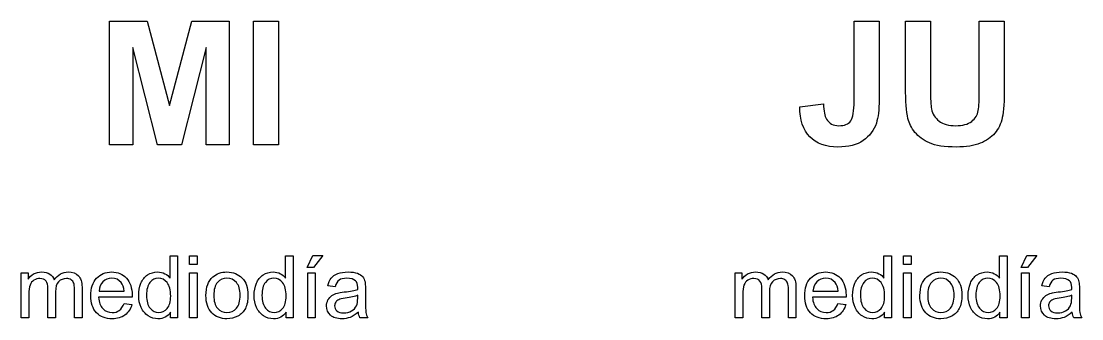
# Model space of a CAD drawing. Header units: millimetres. Extents: x 5 to 740, y 5 to 477.
# Drawn here: x 81.04 to 130.06, y 234.95 to 248.73 of the extents above; entities that cross this region are included whole.
import ezdxf

# ---------------------------------------------------------------- set-up
doc = ezdxf.new("R2010")
doc.units = ezdxf.units.MM
doc.layers.get('0').update_dxf_attribs({"linetype": 'CONTINUOUS'})

msp = doc.modelspace()

# ---------------------------------------------------------------- linework, layer by layer
at = {"color": 7}
for points in [[(85.123047, 243), (85.123047, 248.72656), (86.853516, 248.72656), (87.892578, 244.82031), (88.919922, 248.72656), (90.654297, 248.72656), (90.654297, 243), (89.580078, 243), (89.580078, 247.50781), (88.443359, 243), (87.330078, 243), (86.197266, 247.50781), (86.197266, 243)], [(91.767578, 243), (91.767578, 248.72656), (92.923828, 248.72656), (92.923828, 243)], [(88.819336, 237.45898), (88.819336, 237.86328), (89.170898, 237.86328), (89.170898, 237.45898)], [(94.26074, 237.33203), (94.520506, 237.87891), (94.981443, 237.87891), (94.551756, 237.33203)], [(121.81934, 237.45898), (121.81934, 237.86328), (122.1709, 237.86328), (122.1709, 237.45898)], [(127.26072, 237.33203), (127.52049, 237.87891), (127.98143, 237.87891), (127.55174, 237.33203)], [(88.819336, 235), (88.819336, 237.07422), (89.170898, 237.07422), (89.170898, 235)], [(94.27832, 235), (94.27832, 237.07422), (94.629883, 237.07422), (94.629883, 235)], [(121.81934, 235), (121.81934, 237.07422), (122.1709, 237.07422), (122.1709, 235)], [(127.27832, 235), (127.27832, 237.07422), (127.62988, 237.07422), (127.62988, 235)], [(84.633789, 236.23633)], [(86.827148, 236.03516)], [(89.575195, 236.03711)], [(89.936523, 236.03711)], [(92.165039, 236.03516)], [(117.63379, 236.23633)], [(119.82715, 236.03516)], [(122.5752, 236.03711)], [(122.93652, 236.03711)], [(125.16504, 236.03516)], [(85.788039, 235.66804)], [(118.78805, 235.66804)], [(96.62012, 235.2558)], [(129.6202, 235.2558)]]:
    msp.add_lwpolyline(points, close=True, dxfattribs=at)
for points in [[(119.53516, 248.72656), (120.6875, 248.72656), (120.6875, 245.10156)], [(119.53516, 245.02734), (119.53516, 248.72656)], [(121.91016, 248.72656), (123.06641, 248.72656), (123.06641, 245.625)], [(121.91026, 245.67188), (121.91016, 248.72656)], [(125.32036, 245.55859), (125.32036, 248.72656), (126.47661, 248.72656), (126.47661, 245.71875)], [(117.02344, 244.76953), (118.11328, 244.89453)], [(87.915039, 236.83591), (87.915039, 237.86325), (88.264648, 237.86325), (88.264648, 235), (87.938477, 235)], [(93.25293, 236.83591), (93.25293, 237.86325), (93.602539, 237.86325), (93.602539, 235), (93.276367, 235)], [(120.91504, 236.83591), (120.91504, 237.86325), (121.26465, 237.86325), (121.26465, 235), (120.93848, 235)], [(126.25293, 236.83591), (126.25293, 237.86325), (126.60254, 237.86325), (126.60254, 235), (126.27637, 235)], [(81.036133, 235), (81.036133, 237.07422), (81.350586, 237.07422), (81.350586, 236.7832)], [(114.03613, 235), (114.03613, 237.07422), (114.35059, 237.07422), (114.35059, 236.7832)], [(82.620113, 236.20504), (82.620113, 235), (82.268551, 235), (82.268551, 236.34766)], [(83.84668, 236.42378), (83.84668, 235), (83.49707, 235), (83.49707, 236.30664)], [(95.551803, 236.43547), (95.208053, 236.48237)], [(96.946336, 236.33783), (96.946336, 235.86908)], [(115.62008, 236.20504), (115.62008, 235), (115.26851, 235), (115.26851, 236.34766)], [(116.84668, 236.42378), (116.84668, 235), (116.49707, 235), (116.49707, 236.30664)], [(128.55184, 236.43547), (128.20809, 236.48237)], [(129.94639, 236.33783), (129.94639, 235.86908)], [(81.38769, 236.0762), (81.38769, 235), (81.036133, 235)], [(86.161086, 235.94734), (84.614211, 235.94734)], [(84.633789, 236.23633), (85.791992, 236.23633)], [(96.590813, 235.91218), (96.590815, 236.04102)], [(114.38773, 236.0762), (114.38773, 235), (114.03613, 235)], [(119.16109, 235.94734), (117.61422, 235.94734)], [(117.63379, 236.23633), (118.79199, 236.23633)], [(129.59079, 235.91218), (129.5908, 236.04102)], [(85.788086, 235.66797), (86.151367, 235.62307)], [(118.78809, 235.66797), (119.15137, 235.62307)], [(87.938477, 235), (87.938477, 235.26172)], [(93.276367, 235), (93.276367, 235.26172)], [(97.057656, 234.99994), (96.69043, 234.99994)], [(120.93848, 235), (120.93848, 235.26172)], [(126.27637, 235), (126.27637, 235.26172)], [(130.05769, 234.99994), (129.6905, 234.99994)]]:
    msp.add_lwpolyline(points, dxfattribs=at)
for points in [[(122.02354, 244.21875), (121.94802, 244.546877), (121.91026, 245.031253), (121.91026, 245.67188)], [(123.06641, 245.625), (123.06641, 245.132813), (123.080743, 244.813803), (123.10941, 244.66797)], [(126.47661, 245.71875), (126.47661, 245.03125), (126.445377, 244.545573), (126.38291, 244.26172)], [(125.26956, 244.58594), (125.303427, 244.781253), (125.32036, 245.10547), (125.32036, 245.55859)], [(117.48438, 243.375), (117.179687, 243.692707), (117.02604, 244.15755), (117.02344, 244.76953)], [(118.11328, 244.89453), (118.12628, 244.566403), (118.174457, 244.334633), (118.25781, 244.19922)], [(119.375, 244.10938), (119.481773, 244.257813), (119.53516, 244.5638), (119.53516, 245.02734)], [(120.6875, 245.10156), (120.6875, 244.627607), (120.645833, 244.263023), (120.5625, 244.00781)], [(123.10941, 244.66797), (123.158877, 244.433597), (123.276063, 244.244793), (123.46097, 244.10156)], [(118.25781, 244.19922), (118.38281, 243.993493), (118.572917, 243.89063), (118.82813, 243.89063)], [(122.34776, 243.58203), (122.183693, 243.785157), (122.07562, 243.997397), (122.02354, 244.21875)], [(124.96878, 244.08984), (125.135447, 244.22526), (125.235707, 244.390627), (125.26956, 244.58594)], [(126.38291, 244.26172), (126.320443, 243.977867), (126.20456, 243.738283), (126.03526, 243.54297)], [(118.82813, 243.89063), (119.085937, 243.89063), (119.268227, 243.963547), (119.375, 244.10938)], [(120.5625, 244.00781), (120.45052, 243.674477), (120.247397, 243.40625), (119.95313, 243.20313)], [(123.46097, 244.10156), (123.64847, 243.96094), (123.903677, 243.89063), (124.22659, 243.89063)], [(124.22659, 243.89063), (124.554717, 243.89063), (124.802113, 243.957033), (124.96878, 244.08984)], [(118.78906, 242.90234), (118.22396, 242.90234), (117.789067, 243.059893), (117.48438, 243.375)], [(119.95313, 243.20313), (119.658857, 243.002603), (119.270833, 242.90234), (118.78906, 242.90234)], [(123.01573, 243.08984), (122.734477, 243.217447), (122.51182, 243.38151), (122.34776, 243.58203)], [(126.03526, 243.54297), (125.868593, 243.347657), (125.644633, 243.191407), (125.36338, 243.07422)], [(124.26182, 242.90234), (123.714947, 242.90234), (123.299583, 242.96484), (123.01573, 243.08984)], [(125.36338, 243.07422), (125.082133, 242.959633), (124.714947, 242.90234), (124.26182, 242.90234)], [(81.350586, 236.7832), (81.415693, 236.884767), (81.502281, 236.966147), (81.610352, 237.02734)], [(81.610352, 237.02734), (81.718425, 237.089807), (81.841471, 237.12104), (81.979492, 237.12104)], [(81.901361, 236.81641), (81.802403, 236.81641), (81.710606, 236.790377), (81.625971, 236.73831)], [(82.182611, 236.69922), (82.125318, 236.777347), (82.031568, 236.81641), (81.901361, 236.81641)], [(81.979492, 237.12104), (82.133138, 237.12104), (82.258789, 237.08914), (82.356445, 237.02534)], [(82.356445, 237.02534), (82.455404, 236.96154), (82.525065, 236.872347), (82.56543, 236.75776)], [(82.56543, 236.75776), (82.729492, 236.999947), (82.943034, 237.12104), (83.206055, 237.12104)], [(83.127926, 236.81637), (82.982093, 236.81637), (82.860999, 236.76754), (82.764644, 236.66988)], [(83.338863, 236.75977), (83.27897, 236.797503), (83.208657, 236.81637), (83.127926, 236.81637)], [(83.206055, 237.12104), (83.411784, 237.12104), (83.569987, 237.06375), (83.680664, 236.94917)], [(83.680664, 236.94917), (83.791341, 236.83589), (83.84668, 236.66076), (83.84668, 236.42378)], [(84.250977, 236.01955), (84.250977, 236.36851), (84.340821, 236.639343), (84.520508, 236.83205)], [(84.520508, 236.83205), (84.700195, 237.024757), (84.933268, 237.12111), (85.219727, 237.12111)], [(85.223633, 236.83203), (85.062174, 236.83203), (84.926107, 236.777993), (84.81543, 236.66992)], [(85.219727, 237.12111), (85.49707, 237.12111), (85.723633, 237.02671), (85.899414, 236.83791)], [(85.65918, 236.62891), (85.547201, 236.764323), (85.402018, 236.83203), (85.223633, 236.83203)], [(85.899414, 236.83791), (86.075195, 236.64911), (86.163086, 236.383487), (86.163086, 236.04104)], [(86.569336, 236.59766), (86.638347, 236.766927), (86.741862, 236.896483), (86.879883, 236.98633)], [(86.879883, 236.98633), (87.017904, 237.07617), (87.1722, 237.12109), (87.342773, 237.12109)], [(87.375977, 236.83008), (87.219727, 236.83008), (87.088867, 236.766277), (86.983398, 236.63867)], [(87.342773, 237.12109), (87.467773, 237.12109), (87.579101, 237.09439), (87.676758, 237.04099)], [(87.780273, 236.63086), (87.670898, 236.763673), (87.536133, 236.83008), (87.375977, 236.83008)], [(87.676758, 237.04099), (87.774414, 236.988923), (87.853841, 236.920563), (87.915039, 236.83591)], [(89.575195, 236.03711), (89.575195, 236.421223), (89.681966, 236.70573), (89.895508, 236.89063)], [(89.895508, 236.89063), (90.073893, 237.04427), (90.291341, 237.12109), (90.547852, 237.12109)], [(90.547852, 236.83008), (90.372071, 236.83008), (90.226237, 236.764323), (90.110352, 236.63281)], [(90.547852, 237.12109), (90.833008, 237.12109), (91.066081, 237.02734), (91.24707, 236.83984)], [(90.981445, 236.63086), (90.86556, 236.763673), (90.721029, 236.83008), (90.547852, 236.83008)], [(91.24707, 236.83984), (91.42806, 236.653647), (91.518555, 236.395837), (91.518555, 236.06641)], [(91.907227, 236.59766), (91.976237, 236.766927), (92.079752, 236.896483), (92.217773, 236.98633)], [(92.217773, 236.98633), (92.355794, 237.07617), (92.510091, 237.12109), (92.680664, 237.12109)], [(92.713867, 236.83008), (92.557617, 236.83008), (92.426758, 236.766277), (92.321289, 236.63867)], [(92.680664, 237.12109), (92.805664, 237.12109), (92.916992, 237.09439), (93.014648, 237.04099)], [(93.118164, 236.63086), (93.008789, 236.763673), (92.874024, 236.83008), (92.713867, 236.83008)], [(93.014648, 237.04099), (93.112305, 236.988923), (93.191732, 236.920563), (93.25293, 236.83591)], [(95.208053, 236.48237), (95.2393, 236.62951), (95.290732, 236.748), (95.36235, 236.83784)], [(95.36235, 236.83784), (95.433965, 236.928987), (95.53748, 236.99865), (95.672897, 237.04683)], [(95.672897, 237.04683), (95.808314, 237.096297), (95.965215, 237.12103), (96.1436, 237.12103)], [(96.092818, 236.83001), (95.927454, 236.83001), (95.805058, 236.80071), (95.725631, 236.74211)], [(96.493209, 236.71087), (96.403365, 236.790297), (96.269901, 236.83001), (96.092818, 236.83001)], [(96.1436, 237.12103), (96.320683, 237.12103), (96.464563, 237.100197), (96.57524, 237.05853)], [(96.57524, 237.05853), (96.685917, 237.016863), (96.767298, 236.96413), (96.819381, 236.90033)], [(96.819381, 236.90033), (96.871468, 236.837863), (96.907926, 236.758437), (96.928756, 236.66205)], [(114.35059, 236.7832), (114.415723, 236.884767), (114.50231, 236.966147), (114.61035, 237.02734)], [(114.61035, 237.02734), (114.718423, 237.089807), (114.84147, 237.12104), (114.97949, 237.12104)], [(114.90136, 236.81641), (114.8024, 236.81641), (114.710603, 236.790377), (114.62597, 236.73831)], [(115.18261, 236.69922), (115.125343, 236.777347), (115.031593, 236.81641), (114.90136, 236.81641)], [(114.97949, 237.12104), (115.133137, 237.12104), (115.25879, 237.08914), (115.35645, 237.02534)], [(115.35645, 237.02534), (115.455403, 236.96154), (115.525063, 236.872347), (115.56543, 236.75776)], [(115.56543, 236.75776), (115.72949, 236.999947), (115.94303, 237.12104), (116.20605, 237.12104)], [(116.12789, 236.81637), (115.982057, 236.81637), (115.860963, 236.76754), (115.76461, 236.66988)], [(116.33883, 236.75977), (116.278963, 236.797503), (116.20865, 236.81637), (116.12789, 236.81637)], [(116.20605, 237.12104), (116.411783, 237.12104), (116.569987, 237.06375), (116.68066, 236.94917)], [(116.68066, 236.94917), (116.79134, 236.83589), (116.84668, 236.66076), (116.84668, 236.42378)], [(117.25098, 236.01955), (117.25098, 236.36851), (117.340823, 236.639343), (117.52051, 236.83205)], [(117.52051, 236.83205), (117.700197, 237.024757), (117.93327, 237.12111), (118.21973, 237.12111)], [(118.22363, 236.83203), (118.062177, 236.83203), (117.92611, 236.777993), (117.81543, 236.66992)], [(118.21973, 237.12111), (118.49707, 237.12111), (118.72363, 237.02671), (118.89941, 236.83791)], [(118.65918, 236.62891), (118.5472, 236.764323), (118.402017, 236.83203), (118.22363, 236.83203)], [(118.89941, 236.83791), (119.075197, 236.64911), (119.16309, 236.383487), (119.16309, 236.04104)], [(119.56934, 236.59766), (119.638347, 236.766927), (119.74186, 236.896483), (119.87988, 236.98633)], [(119.87988, 236.98633), (120.0179, 237.07617), (120.172197, 237.12109), (120.34277, 237.12109)], [(120.37598, 236.83008), (120.219727, 236.83008), (120.088867, 236.766277), (119.9834, 236.63867)], [(120.34277, 237.12109), (120.46777, 237.12109), (120.5791, 237.09439), (120.67676, 237.04099)], [(120.78027, 236.63086), (120.670897, 236.763673), (120.536133, 236.83008), (120.37598, 236.83008)], [(120.67676, 237.04099), (120.774413, 236.988923), (120.85384, 236.920563), (120.91504, 236.83591)], [(122.5752, 236.03711), (122.5752, 236.421223), (122.68197, 236.70573), (122.89551, 236.89063)], [(122.89551, 236.89063), (123.073897, 237.04427), (123.291343, 237.12109), (123.54785, 237.12109)], [(123.54785, 236.83008), (123.37207, 236.83008), (123.226237, 236.764323), (123.11035, 236.63281)], [(123.54785, 237.12109), (123.83301, 237.12109), (124.066083, 237.02734), (124.24707, 236.83984)], [(123.98145, 236.63086), (123.865563, 236.763673), (123.72103, 236.83008), (123.54785, 236.83008)], [(124.24707, 236.83984), (124.428057, 236.653647), (124.51855, 236.395837), (124.51855, 236.06641)], [(124.90723, 236.59766), (124.976237, 236.766927), (125.07975, 236.896483), (125.21777, 236.98633)], [(125.21777, 236.98633), (125.35579, 237.07617), (125.510087, 237.12109), (125.68066, 237.12109)], [(125.71387, 236.83008), (125.557617, 236.83008), (125.426757, 236.766277), (125.32129, 236.63867)], [(125.68066, 237.12109), (125.80566, 237.12109), (125.91699, 237.09439), (126.01465, 237.04099)], [(126.11816, 236.63086), (126.008787, 236.763673), (125.874023, 236.83008), (125.71387, 236.83008)], [(126.01465, 237.04099), (126.112303, 236.988923), (126.19173, 236.920563), (126.25293, 236.83591)], [(128.20809, 236.48237), (128.239357, 236.62951), (128.290787, 236.748), (128.36238, 236.83784)], [(128.36238, 236.83784), (128.434, 236.928987), (128.537517, 236.99865), (128.67293, 237.04683)], [(128.67293, 237.04683), (128.80835, 237.096297), (128.96525, 237.12103), (129.14363, 237.12103)], [(129.09285, 236.83001), (128.92749, 236.83001), (128.805097, 236.80071), (128.72567, 236.74211)], [(129.49324, 236.71087), (129.4034, 236.790297), (129.269937, 236.83001), (129.09285, 236.83001)], [(129.14363, 237.12103), (129.320717, 237.12103), (129.4646, 237.100197), (129.57528, 237.05853)], [(129.57528, 237.05853), (129.685953, 237.016863), (129.767333, 236.96413), (129.81942, 236.90033)], [(129.81942, 236.90033), (129.871487, 236.837863), (129.907943, 236.758437), (129.92879, 236.66205)], [(81.44433, 236.5098), (81.40657, 236.40954), (81.38769, 236.265007), (81.38769, 236.0762)], [(81.625971, 236.73831), (81.542638, 236.686243), (81.482091, 236.610073), (81.44433, 236.5098)], [(82.268551, 236.34766), (82.268551, 236.503907), (82.239904, 236.621093), (82.182611, 236.69922)], [(82.764644, 236.66988), (82.66829, 236.573527), (82.620113, 236.41858), (82.620113, 236.20504)], [(83.46191, 236.60938), (83.439777, 236.671847), (83.398761, 236.721977), (83.338863, 236.75977)], [(83.49707, 236.30664), (83.49707, 236.447267), (83.48535, 236.54818), (83.46191, 236.60938)], [(84.81543, 236.66992), (84.706055, 236.561847), (84.645508, 236.417317), (84.633789, 236.23633)], [(85.791992, 236.23633), (85.776365, 236.41081), (85.732095, 236.54167), (85.65918, 236.62891)], [(86.46582, 236.03516), (86.46582, 236.242187), (86.500325, 236.429687), (86.569336, 236.59766)], [(86.983398, 236.63867), (86.879231, 236.51107), (86.827148, 236.3099), (86.827148, 236.03516)], [(87.944336, 236.00586), (87.944336, 236.289713), (87.889648, 236.498047), (87.780273, 236.63086)], [(90.110352, 236.63281), (89.994466, 236.501303), (89.936523, 236.302737), (89.936523, 236.03711)], [(91.157227, 236.04883), (91.157227, 236.305337), (91.098633, 236.499347), (90.981445, 236.63086)], [(91.803711, 236.03516), (91.803711, 236.242187), (91.838216, 236.429687), (91.907227, 236.59766)], [(92.321289, 236.63867), (92.217122, 236.51107), (92.165039, 236.3099), (92.165039, 236.03516)], [(93.282227, 236.00586), (93.282227, 236.289713), (93.227539, 236.498047), (93.118164, 236.63086)], [(95.725631, 236.74211), (95.647506, 236.684843), (95.589563, 236.58263), (95.551803, 236.43547)], [(95.963866, 236.19523), (96.24772, 236.229097), (96.456704, 236.269463), (96.590819, 236.31633)], [(96.592819, 236.40813), (96.592819, 236.551363), (96.559616, 236.652277), (96.493209, 236.71087)], [(96.590819, 236.31633), (96.592152, 236.36453), (96.592819, 236.39513), (96.592819, 236.40813)], [(96.928756, 236.66205), (96.940476, 236.602183), (96.946336, 236.49411), (96.946336, 236.33783)], [(114.44433, 236.5098), (114.406597, 236.40954), (114.38773, 236.265007), (114.38773, 236.0762)], [(114.62597, 236.73831), (114.542637, 236.686243), (114.48209, 236.610073), (114.44433, 236.5098)], [(115.26851, 236.34766), (115.26851, 236.503907), (115.239877, 236.621093), (115.18261, 236.69922)], [(115.76461, 236.66988), (115.668257, 236.573527), (115.62008, 236.41858), (115.62008, 236.20504)], [(116.46187, 236.60938), (116.439737, 236.671847), (116.398723, 236.721977), (116.33883, 236.75977)], [(116.49707, 236.30664), (116.49707, 236.447267), (116.485337, 236.54818), (116.46187, 236.60938)], [(117.81543, 236.66992), (117.706057, 236.561847), (117.64551, 236.417317), (117.63379, 236.23633)], [(118.79199, 236.23633), (118.77639, 236.41081), (118.73212, 236.54167), (118.65918, 236.62891)], [(119.46582, 236.03516), (119.46582, 236.242187), (119.500327, 236.429687), (119.56934, 236.59766)], [(119.9834, 236.63867), (119.879233, 236.51107), (119.82715, 236.3099), (119.82715, 236.03516)], [(120.94434, 236.00586), (120.94434, 236.289713), (120.88965, 236.498047), (120.78027, 236.63086)], [(123.11035, 236.63281), (122.994463, 236.501303), (122.93652, 236.302737), (122.93652, 236.03711)], [(124.15723, 236.04883), (124.15723, 236.305337), (124.098637, 236.499347), (123.98145, 236.63086)], [(124.80371, 236.03516), (124.80371, 236.242187), (124.838217, 236.429687), (124.90723, 236.59766)], [(125.32129, 236.63867), (125.217123, 236.51107), (125.16504, 236.3099), (125.16504, 236.03516)], [(126.28223, 236.00586), (126.28223, 236.289713), (126.22754, 236.498047), (126.11816, 236.63086)], [(128.72567, 236.74211), (128.647543, 236.684843), (128.5896, 236.58263), (128.55184, 236.43547)], [(128.96389, 236.19523), (129.247743, 236.229097), (129.456727, 236.269463), (129.59084, 236.31633)], [(129.59284, 236.40813), (129.59284, 236.551363), (129.55964, 236.652277), (129.49324, 236.71087)], [(129.59084, 236.31633), (129.592173, 236.36453), (129.59284, 236.39513), (129.59284, 236.40813)], [(129.92879, 236.66205), (129.940523, 236.602183), (129.94639, 236.49411), (129.94639, 236.33783)], [(84.516602, 235.23244), (84.339519, 235.41994), (84.250977, 235.68231), (84.250977, 236.01955)], [(84.614211, 235.94734), (84.627231, 235.719473), (84.691684, 235.544993), (84.80757, 235.4239)], [(86.163086, 236.04104), (86.163086, 236.02024), (86.162419, 235.989007), (86.161086, 235.94734)], [(86.579102, 235.4707), (86.503581, 235.634767), (86.46582, 235.82292), (86.46582, 236.03516)], [(86.827148, 236.03516), (86.827148, 235.769533), (86.883138, 235.570963), (86.995117, 235.43945)], [(87.782227, 235.42969), (87.8903, 235.55599), (87.944336, 235.748047), (87.944336, 236.00586)], [(89.842773, 235.23242), (89.664388, 235.41862), (89.575195, 235.68685), (89.575195, 236.03711)], [(89.936523, 236.03711), (89.936523, 235.771483), (89.994466, 235.572263), (90.110352, 235.43945)], [(90.983398, 235.44141), (91.099284, 235.574223), (91.157227, 235.776697), (91.157227, 236.04883)], [(91.518555, 236.06641), (91.518555, 235.799483), (91.47819, 235.589197), (91.397461, 235.43555)], [(91.916992, 235.4707), (91.841471, 235.634767), (91.803711, 235.82292), (91.803711, 236.03516)], [(92.165039, 236.03516), (92.165039, 235.769533), (92.221029, 235.570963), (92.333008, 235.43945)], [(93.120117, 235.42969), (93.22819, 235.55599), (93.282227, 235.748047), (93.282227, 236.00586)], [(95.147459, 235.54683), (95.147459, 235.64839), (95.170246, 235.740837), (95.215819, 235.82417)], [(95.215819, 235.82417), (95.262692, 235.908803), (95.323239, 235.97651), (95.39746, 236.02729)], [(95.39746, 236.02729), (95.472981, 236.07809), (95.557616, 236.116503), (95.651366, 236.14253)], [(95.709956, 235.8379), (95.650063, 235.811833), (95.603839, 235.773423), (95.571284, 235.72267)], [(95.651366, 236.14253), (95.720377, 236.16073), (95.824543, 236.178297), (95.963866, 236.19523)], [(96.016597, 235.9082), (95.872066, 235.8874), (95.769852, 235.863967), (95.709956, 235.8379)], [(96.590815, 236.04102), (96.463211, 235.988953), (96.271805, 235.94468), (96.016597, 235.9082)], [(96.534173, 235.56062), (96.571933, 235.640047), (96.590813, 235.757233), (96.590813, 235.91218)], [(96.946336, 235.86908), (96.946336, 235.54226), (96.953496, 235.33523), (96.967816, 235.24799)], [(117.5166, 235.23244), (117.33952, 235.41994), (117.25098, 235.68231), (117.25098, 236.01955)], [(117.61422, 235.94734), (117.62722, 235.719473), (117.691673, 235.544993), (117.80758, 235.4239)], [(119.16309, 236.04104), (119.16309, 236.02024), (119.162423, 235.989007), (119.16109, 235.94734)], [(119.5791, 235.4707), (119.50358, 235.634767), (119.46582, 235.82292), (119.46582, 236.03516)], [(119.82715, 236.03516), (119.82715, 235.769533), (119.88314, 235.570963), (119.99512, 235.43945)], [(120.78223, 235.42969), (120.890303, 235.55599), (120.94434, 235.748047), (120.94434, 236.00586)], [(122.84277, 235.23242), (122.66439, 235.41862), (122.5752, 235.68685), (122.5752, 236.03711)], [(122.93652, 236.03711), (122.93652, 235.771483), (122.994463, 235.572263), (123.11035, 235.43945)], [(123.9834, 235.44141), (124.099287, 235.574223), (124.15723, 235.776697), (124.15723, 236.04883)], [(124.51855, 236.06641), (124.51855, 235.799483), (124.478187, 235.589197), (124.39746, 235.43555)], [(124.91699, 235.4707), (124.84147, 235.634767), (124.80371, 235.82292), (124.80371, 236.03516)], [(125.16504, 236.03516), (125.16504, 235.769533), (125.22103, 235.570963), (125.33301, 235.43945)], [(126.12012, 235.42969), (126.228193, 235.55599), (126.28223, 235.748047), (126.28223, 236.00586)], [(128.14744, 235.54683), (128.14744, 235.64839), (128.17024, 235.740837), (128.21584, 235.82417)], [(128.21584, 235.82417), (128.262707, 235.908803), (128.323253, 235.97651), (128.39748, 236.02729)], [(128.39748, 236.02729), (128.473, 236.07809), (128.557637, 236.116503), (128.65139, 236.14253)], [(128.70994, 235.8379), (128.650073, 235.811833), (128.60385, 235.773423), (128.57127, 235.72267)], [(128.65139, 236.14253), (128.720397, 236.16073), (128.824563, 236.178297), (128.96389, 236.19523)], [(129.01658, 235.9082), (128.872047, 235.8874), (128.769833, 235.863967), (128.70994, 235.8379)], [(129.5908, 236.04102), (129.463193, 235.988953), (129.271787, 235.94468), (129.01658, 235.9082)], [(129.53419, 235.56062), (129.571923, 235.640047), (129.59079, 235.757233), (129.59079, 235.91218)], [(129.94639, 235.86908), (129.94639, 235.54226), (129.953557, 235.33523), (129.96789, 235.24799)], [(84.80757, 235.4239), (84.923455, 235.302807), (85.067987, 235.24226), (85.241164, 235.24226)], [(85.241164, 235.24226), (85.37007, 235.24226), (85.480096, 235.276113), (85.571242, 235.34382)], [(85.571242, 235.34382), (85.662388, 235.411527), (85.734654, 235.5196), (85.788039, 235.66804)], [(86.151367, 235.62307), (86.094074, 235.41083), (85.987954, 235.246117), (85.833008, 235.12893)], [(86.901367, 235.08984), (86.763346, 235.180987), (86.655925, 235.30794), (86.579102, 235.4707)], [(86.995117, 235.43945), (87.107096, 235.307943), (87.239258, 235.24219), (87.391602, 235.24219)], [(87.391602, 235.24219), (87.545247, 235.24219), (87.675456, 235.30469), (87.782227, 235.42969)], [(90.110352, 235.43945), (90.226237, 235.307943), (90.372071, 235.24219), (90.547852, 235.24219)], [(90.547852, 235.24219), (90.722331, 235.24219), (90.867513, 235.308597), (90.983398, 235.44141)], [(91.397461, 235.43555), (91.318034, 235.283203), (91.201497, 235.164713), (91.047852, 235.08008)], [(92.239258, 235.08984), (92.101237, 235.180987), (91.993815, 235.30794), (91.916992, 235.4707)], [(92.333008, 235.43945), (92.444987, 235.307943), (92.577149, 235.24219), (92.729492, 235.24219)], [(92.729492, 235.24219), (92.883138, 235.24219), (93.013346, 235.30469), (93.120117, 235.42969)], [(95.331053, 235.11909), (95.208657, 235.23107), (95.147459, 235.37365), (95.147459, 235.54683)], [(95.571284, 235.72267), (95.538731, 235.673203), (95.522454, 235.617863), (95.522454, 235.55665)], [(95.522454, 235.55665), (95.522454, 235.462903), (95.55761, 235.38478), (95.627923, 235.32228)], [(95.627923, 235.32228), (95.699538, 235.259813), (95.803704, 235.22858), (95.940423, 235.22858)], [(95.940423, 235.22858), (96.07584, 235.22858), (96.196282, 235.25788), (96.301751, 235.31648)], [(96.301751, 235.31648), (96.40722, 235.376347), (96.484694, 235.457727), (96.534173, 235.56062)], [(117.80758, 235.4239), (117.923467, 235.302807), (118.067997, 235.24226), (118.24117, 235.24226)], [(118.24117, 235.24226), (118.370077, 235.24226), (118.480103, 235.276113), (118.57125, 235.34382)], [(118.57125, 235.34382), (118.662397, 235.411527), (118.734663, 235.5196), (118.78805, 235.66804)], [(119.15137, 235.62307), (119.094103, 235.41083), (118.987983, 235.246117), (118.83301, 235.12893)], [(119.90137, 235.08984), (119.76335, 235.180987), (119.655927, 235.30794), (119.5791, 235.4707)], [(119.99512, 235.43945), (120.1071, 235.307943), (120.23926, 235.24219), (120.3916, 235.24219)], [(120.3916, 235.24219), (120.545247, 235.24219), (120.675457, 235.30469), (120.78223, 235.42969)], [(123.11035, 235.43945), (123.226237, 235.307943), (123.37207, 235.24219), (123.54785, 235.24219)], [(123.54785, 235.24219), (123.72233, 235.24219), (123.867513, 235.308597), (123.9834, 235.44141)], [(124.39746, 235.43555), (124.318033, 235.283203), (124.201497, 235.164713), (124.04785, 235.08008)], [(125.23926, 235.08984), (125.10124, 235.180987), (124.993817, 235.30794), (124.91699, 235.4707)], [(125.33301, 235.43945), (125.44499, 235.307943), (125.57715, 235.24219), (125.72949, 235.24219)], [(125.72949, 235.24219), (125.883137, 235.24219), (126.013347, 235.30469), (126.12012, 235.42969)], [(128.33103, 235.11909), (128.208637, 235.23107), (128.14744, 235.37365), (128.14744, 235.54683)], [(128.57127, 235.72267), (128.538737, 235.673203), (128.52247, 235.617863), (128.52247, 235.55665)], [(128.52247, 235.55665), (128.52247, 235.462903), (128.557627, 235.38478), (128.62794, 235.32228)], [(128.62794, 235.32228), (128.699553, 235.259813), (128.80372, 235.22858), (128.94044, 235.22858)], [(128.94044, 235.22858), (129.075853, 235.22858), (129.196297, 235.25788), (129.30177, 235.31648)], [(129.30177, 235.31648), (129.407237, 235.376347), (129.48471, 235.457727), (129.53419, 235.56062)], [(85.239258, 234.95315), (84.935873, 234.95315), (84.694987, 235.046247), (84.516602, 235.23244)], [(85.833008, 235.12893), (85.67806, 235.011743), (85.480143, 234.95315), (85.239258, 234.95315)], [(87.358398, 234.95313), (87.193034, 234.95313), (87.04069, 234.9987), (86.901367, 235.08984)], [(87.938477, 235.26172), (87.806966, 235.055993), (87.613607, 234.95313), (87.358398, 234.95313)], [(90.547852, 234.95313), (90.257487, 234.95313), (90.022461, 235.046227), (89.842773, 235.23242)], [(91.047852, 235.08008), (90.895508, 234.995447), (90.728841, 234.95313), (90.547852, 234.95313)], [(92.696289, 234.95313), (92.530924, 234.95313), (92.378581, 234.9987), (92.239258, 235.08984)], [(93.276367, 235.26172), (93.144857, 235.055993), (92.951498, 234.95313), (92.696289, 234.95313)], [(95.856443, 234.95308), (95.628578, 234.95308), (95.453448, 235.008417), (95.331053, 235.11909)], [(96.243162, 235.02148), (96.123371, 234.97588), (95.994464, 234.95308), (95.856443, 234.95308)], [(96.620115, 235.25586), (96.489907, 235.14518), (96.364256, 235.067053), (96.243162, 235.02148)], [(96.69043, 234.99994), (96.65397, 235.07286), (96.630533, 235.158147), (96.62012, 235.2558)], [(96.967816, 235.24799), (96.983443, 235.16205), (97.013389, 235.079367), (97.057656, 234.99994)], [(118.23926, 234.95315), (117.935873, 234.95315), (117.694987, 235.046247), (117.5166, 235.23244)], [(118.83301, 235.12893), (118.678063, 235.011743), (118.480147, 234.95315), (118.23926, 234.95315)], [(120.3584, 234.95313), (120.193033, 234.95313), (120.04069, 234.9987), (119.90137, 235.08984)], [(120.93848, 235.26172), (120.806967, 235.055993), (120.613607, 234.95313), (120.3584, 234.95313)], [(123.54785, 234.95313), (123.257483, 234.95313), (123.022457, 235.046227), (122.84277, 235.23242)], [(124.04785, 235.08008), (123.89551, 234.995447), (123.728843, 234.95313), (123.54785, 234.95313)], [(125.69629, 234.95313), (125.530923, 234.95313), (125.37858, 234.9987), (125.23926, 235.08984)], [(126.27637, 235.26172), (126.144857, 235.055993), (125.951497, 234.95313), (125.69629, 234.95313)], [(128.85643, 234.95308), (128.628563, 234.95308), (128.45343, 235.008417), (128.33103, 235.11909)], [(129.24314, 235.02148), (129.123353, 234.97588), (128.99445, 234.95308), (128.85643, 234.95308)], [(129.6201, 235.25586), (129.489887, 235.14518), (129.364233, 235.067053), (129.24314, 235.02148)], [(129.6905, 234.99994), (129.654033, 235.07286), (129.6306, 235.158147), (129.6202, 235.2558)], [(129.96789, 235.24799), (129.98349, 235.16205), (130.013423, 235.079367), (130.05769, 234.99994)]]:
    msp.add_open_spline(points, degree=3, dxfattribs=at)

doc.saveas('drawing.dxf')
